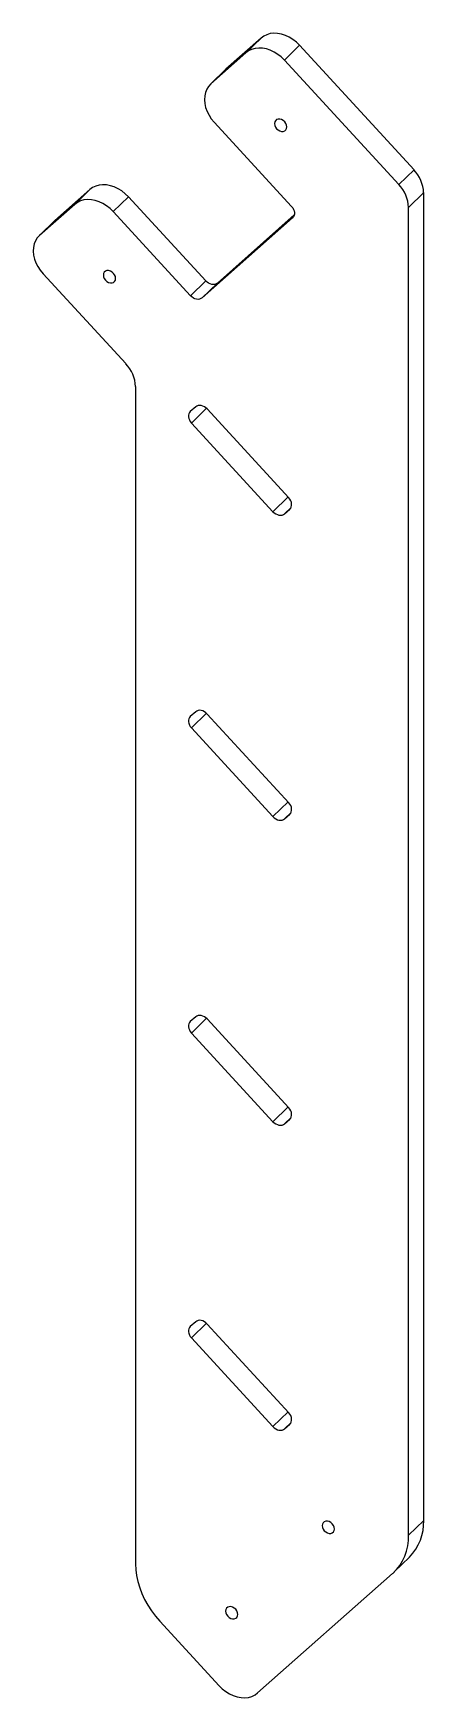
# Model space of a CAD drawing. Header units: millimetres. Extents: x -34966 to -34713, y 7849 to 8925.
import ezdxf

# ---------------------------------------------------------------- set-up
doc = ezdxf.new("R2010")
doc.units = ezdxf.units.MM

msp = doc.modelspace()

# ---------------------------------------------------------------- linework, layer by layer
at = {"color": 7, "linetype": 'Continuous', "lineweight": 25}
for p, q in [((-34818.7, 8921.6), (-34841.4, 8901.5)), ((-34828.5, 8912.1), (-34818.7, 8921.6)), ((-34828.5, 8912.1), (-34851.3, 8892)), ((-34803.6, 8907.4), (-34793.8, 8917)), ((-34719.6, 8836.5), (-34793.8, 8917)), ((-34841.9, 8901.1), (-34851.7, 8891.6)), ((-34851.3, 8892), (-34841.4, 8901.5)), ((-34841.4, 8901.5), (-34841.9, 8901.1)), ((-34729.4, 8826.9), (-34803.6, 8907.4)), ((-34849.1, 8867.2), (-34798.9, 8812.8)), ((-34729.4, 8826.9), (-34719.6, 8836.5)), ((-34929.6, 8823.7), (-34952.3, 8803.6)), ((-34939.4, 8814.1), (-34929.6, 8823.7)), ((-34939.4, 8814.1), (-34962.1, 8794.1)), ((-34914.4, 8809.5), (-34904.6, 8819)), ((-34854.5, 8764.6), (-34904.6, 8819)), ((-34723.1, 8812.1), (-34713.3, 8821.7)), ((-34723.1, 7953.9), (-34723.1, 8812.1)), ((-34713.3, 7963.5), (-34713.3, 8821.7)), ((-34952.7, 8803.2), (-34962.5, 8793.7)), ((-34962.1, 8794.1), (-34952.3, 8803.6)), ((-34952.3, 8803.6), (-34952.7, 8803.2)), ((-34864.3, 8755.1), (-34914.4, 8809.5)), ((-34798.3, 8805.4), (-34856.8, 8753.7)), ((-34797.2, 8807.3), (-34847, 8763.2)), ((-34798.3, 8805.4), (-34798, 8805.6)), ((-34959.9, 8769.3), (-34906.3, 8711.2)), ((-34864.3, 8755.1), (-34854.5, 8764.6)), ((-34856.8, 8753.7), (-34847, 8763.2)), ((-34900, 8696.3), (-34900, 7935.4)), ((-34861, 8683.3), (-34864.5, 8680.3)), ((-34863.8, 8672.8), (-34854.1, 8682.4)), ((-34863.8, 8672.8), (-34811, 8615.5)), ((-34800.7, 8624.5), (-34853.6, 8681.9)), ((-34811, 8615.5), (-34801.2, 8625)), ((-34803.5, 8614.1), (-34799.2, 8618.3)), ((-34803.5, 8614.1), (-34800.1, 8617.1)), ((-34800.1, 8617.1), (-34799.8, 8617.4)), ((-34861, 8486.1), (-34864.5, 8483.1)), ((-34863.8, 8475.7), (-34854.1, 8485.2)), ((-34800.7, 8427.4), (-34853.6, 8484.7)), ((-34863.8, 8475.7), (-34811, 8418.4)), ((-34811, 8418.4), (-34801.2, 8427.9)), ((-34803.5, 8417), (-34799.2, 8421.1)), ((-34803.5, 8417), (-34800.1, 8420)), ((-34800.1, 8420), (-34799.8, 8420.2)), ((-34861, 8289), (-34864.5, 8286)), ((-34863.8, 8278.5), (-34854.1, 8288.1)), ((-34800.7, 8230.2), (-34853.6, 8287.6)), ((-34863.8, 8278.5), (-34811, 8221.2)), ((-34811, 8221.2), (-34801.2, 8230.7)), ((-34803.5, 8219.8), (-34799.2, 8224)), ((-34803.5, 8219.8), (-34800.1, 8222.8)), ((-34800.1, 8222.8), (-34799.8, 8223.1)), ((-34861, 8091.8), (-34864.5, 8088.8)), ((-34863.8, 8081.4), (-34854.1, 8090.9)), ((-34800.7, 8033.1), (-34853.6, 8090.4)), ((-34863.8, 8081.4), (-34811, 8024.1)), ((-34811, 8024.1), (-34801.2, 8033.6)), ((-34803.5, 8022.7), (-34799.2, 8026.8)), ((-34800.1, 8025.7), (-34799.8, 8025.9)), ((-34803.5, 8022.7), (-34800.1, 8025.7)), ((-34723.1, 7953.9), (-34713.3, 7963.5)), ((-34732.4, 7930.2), (-34722.6, 7939.7)), ((-34820.9, 7852), (-34733.5, 7929.2)), ((-34884.2, 7898.3), (-34845.8, 7856.6))]:
    msp.add_line(p, q, dxfattribs=at)
at = {"color": 7, "linetype": 'Continuous', "lineweight": 25, "flags": 128}
for points in [[(-34793.8, 8917), (-34795.8, 8918.9), (-34798.1, 8920.7), (-34800.4, 8922.2), (-34802.9, 8923.3), (-34805.4, 8924.1), (-34808, 8924.6), (-34810.4, 8924.7), (-34812.8, 8924.5), (-34815, 8923.8), (-34817, 8922.9), (-34818.7, 8921.6)], [(-34803.6, 8907.4), (-34805.6, 8909.4), (-34807.9, 8911.1), (-34810.2, 8912.6), (-34812.7, 8913.7), (-34815.2, 8914.6), (-34817.8, 8915), (-34820.2, 8915.1), (-34822.6, 8914.9), (-34824.8, 8914.3), (-34826.8, 8913.3), (-34828.5, 8912.1)], [(-34851.3, 8892), (-34852.7, 8890.4), (-34853.9, 8888.5), (-34854.7, 8886.5), (-34855.2, 8884.2), (-34855.4, 8881.8), (-34855.2, 8879.3), (-34854.6, 8876.8), (-34853.7, 8874.2), (-34852.4, 8871.8), (-34850.9, 8869.4), (-34849.1, 8867.2)], [(-34802, 8864.2), (-34802.2, 8865.3), (-34802.7, 8866.4), (-34803.4, 8867.5), (-34804.4, 8868.3), (-34805.4, 8868.9), (-34806.6, 8869.2), (-34807.7, 8869.2), (-34808.6, 8868.9), (-34809.4, 8868.2), (-34809.8, 8867.4), (-34810, 8866.3), (-34809.8, 8865.2), (-34809.4, 8864.1), (-34808.6, 8863), (-34807.7, 8862.2), (-34806.6, 8861.6), (-34805.4, 8861.3), (-34804.4, 8861.3), (-34803.4, 8861.6), (-34802.7, 8862.3), (-34802.2, 8863.1), (-34802, 8864.2)], [(-34904.6, 8819), (-34906.7, 8821), (-34908.9, 8822.8), (-34911.3, 8824.2), (-34913.8, 8825.4), (-34916.3, 8826.2), (-34918.8, 8826.7), (-34921.3, 8826.8), (-34923.6, 8826.5), (-34925.8, 8825.9), (-34927.8, 8825), (-34929.6, 8823.7)], [(-34914.4, 8809.5), (-34916.5, 8811.5), (-34918.7, 8813.2), (-34921.1, 8814.7), (-34923.6, 8815.8), (-34926.1, 8816.7), (-34928.6, 8817.1), (-34931.1, 8817.2), (-34933.4, 8817), (-34935.6, 8816.4), (-34937.6, 8815.4), (-34939.4, 8814.1)], [(-34798.9, 8812.8), (-34798.2, 8811.9), (-34797.6, 8810.9), (-34797.3, 8809.9), (-34797.1, 8808.8), (-34797.1, 8807.8), (-34797.3, 8806.9), (-34797.7, 8806.1), (-34798.3, 8805.4)], [(-34962.1, 8794.1), (-34963.6, 8792.5), (-34964.8, 8790.6), (-34965.6, 8788.6), (-34966.1, 8786.3), (-34966.2, 8783.9), (-34966, 8781.4), (-34965.4, 8778.8), (-34964.5, 8776.3), (-34963.3, 8773.9), (-34961.7, 8771.5), (-34959.9, 8769.3)], [(-34912.9, 8766.3), (-34913, 8767.4), (-34913.5, 8768.5), (-34914.3, 8769.5), (-34915.2, 8770.4), (-34916.3, 8771), (-34917.4, 8771.3), (-34918.5, 8771.3), (-34919.5, 8771), (-34920.2, 8770.3), (-34920.7, 8769.5), (-34920.8, 8768.4), (-34920.7, 8767.3), (-34920.2, 8766.2), (-34919.5, 8765.1), (-34918.5, 8764.3), (-34917.4, 8763.7), (-34916.3, 8763.4), (-34915.2, 8763.4), (-34914.3, 8763.7), (-34913.5, 8764.3), (-34913, 8765.2), (-34912.9, 8766.3)], [(-34847, 8763.2), (-34847.8, 8762.7), (-34848.6, 8762.4), (-34849.6, 8762.3), (-34850.6, 8762.4), (-34851.7, 8762.7), (-34852.7, 8763.2), (-34853.7, 8763.8), (-34854.5, 8764.6)], [(-34856.8, 8753.7), (-34857.6, 8753.2), (-34858.5, 8752.9), (-34859.4, 8752.7), (-34860.4, 8752.8), (-34861.5, 8753.1), (-34862.5, 8753.6), (-34863.5, 8754.3), (-34864.3, 8755.1)], [(-34853.6, 8681.9), (-34854.4, 8682.7), (-34855.4, 8683.3), (-34856.4, 8683.8), (-34857.4, 8684.1), (-34858.5, 8684.2), (-34859.4, 8684.1), (-34860.3, 8683.8), (-34861, 8683.3)], [(-34864.5, 8680.3), (-34865, 8679.6), (-34865.5, 8678.8), (-34865.7, 8677.9), (-34865.7, 8676.8), (-34865.5, 8675.8), (-34865.1, 8674.8), (-34864.5, 8673.8), (-34863.8, 8672.8)], [(-34800.1, 8617.1), (-34799.5, 8617.8), (-34799.1, 8618.6), (-34798.9, 8619.5), (-34798.9, 8620.5), (-34799, 8621.6), (-34799.4, 8622.6), (-34800, 8623.6), (-34800.7, 8624.5)], [(-34811, 8615.5), (-34810.1, 8614.7), (-34809.1, 8614), (-34808.1, 8613.6), (-34807.1, 8613.3), (-34806.1, 8613.2), (-34805.1, 8613.3), (-34804.2, 8613.6), (-34803.5, 8614.1)], [(-34864.5, 8483.1), (-34865, 8482.4), (-34865.5, 8481.6), (-34865.7, 8480.7), (-34865.7, 8479.7), (-34865.5, 8478.7), (-34865.1, 8477.6), (-34864.5, 8476.6), (-34863.8, 8475.7)], [(-34853.6, 8484.7), (-34854.4, 8485.5), (-34855.4, 8486.2), (-34856.4, 8486.7), (-34857.4, 8487), (-34858.5, 8487.1), (-34859.4, 8487), (-34860.3, 8486.6), (-34861, 8486.1)], [(-34800.1, 8420), (-34799.5, 8420.6), (-34799.1, 8421.5), (-34798.9, 8422.4), (-34798.9, 8423.4), (-34799, 8424.4), (-34799.4, 8425.5), (-34800, 8426.5), (-34800.7, 8427.4)], [(-34811, 8418.4), (-34810.1, 8417.6), (-34809.1, 8416.9), (-34808.1, 8416.4), (-34807.1, 8416.1), (-34806.1, 8416), (-34805.1, 8416.1), (-34804.2, 8416.5), (-34803.5, 8417)], [(-34864.5, 8286), (-34865, 8285.3), (-34865.5, 8284.5), (-34865.7, 8283.6), (-34865.7, 8282.6), (-34865.5, 8281.5), (-34865.1, 8280.5), (-34864.5, 8279.5), (-34863.8, 8278.5)], [(-34853.6, 8287.6), (-34854.4, 8288.4), (-34855.4, 8289), (-34856.4, 8289.5), (-34857.4, 8289.8), (-34858.5, 8289.9), (-34859.4, 8289.8), (-34860.3, 8289.5), (-34861, 8289)], [(-34800.1, 8222.8), (-34799.5, 8223.5), (-34799.1, 8224.3), (-34798.9, 8225.2), (-34798.9, 8226.2), (-34799, 8227.3), (-34799.4, 8228.3), (-34800, 8229.3), (-34800.7, 8230.2)], [(-34811, 8221.2), (-34810.1, 8220.4), (-34809.1, 8219.8), (-34808.1, 8219.3), (-34807.1, 8219), (-34806.1, 8218.9), (-34805.1, 8219), (-34804.2, 8219.3), (-34803.5, 8219.8)], [(-34853.6, 8090.4), (-34854.4, 8091.2), (-34855.4, 8091.9), (-34856.4, 8092.4), (-34857.4, 8092.7), (-34858.5, 8092.8), (-34859.4, 8092.7), (-34860.3, 8092.3), (-34861, 8091.8)], [(-34864.5, 8088.8), (-34865, 8088.2), (-34865.5, 8087.3), (-34865.7, 8086.4), (-34865.7, 8085.4), (-34865.5, 8084.4), (-34865.1, 8083.3), (-34864.5, 8082.3), (-34863.8, 8081.4)], [(-34800.1, 8025.7), (-34799.5, 8026.4), (-34799.1, 8027.2), (-34798.9, 8028.1), (-34798.9, 8029.1), (-34799, 8030.1), (-34799.4, 8031.2), (-34800, 8032.2), (-34800.7, 8033.1)], [(-34811, 8024.1), (-34810.1, 8023.3), (-34809.1, 8022.6), (-34808.1, 8022.1), (-34807.1, 8021.8), (-34806.1, 8021.7), (-34805.1, 8021.8), (-34804.2, 8022.2), (-34803.5, 8022.7)], [(-34771.2, 7957.9), (-34771.4, 7959.1), (-34771.8, 7960.2), (-34772.6, 7961.2), (-34773.5, 7962.1), (-34774.6, 7962.7), (-34775.7, 7963), (-34776.8, 7963), (-34777.8, 7962.6), (-34778.5, 7962), (-34779, 7961.1), (-34779.2, 7960.1), (-34779, 7959), (-34778.5, 7957.8), (-34777.8, 7956.8), (-34776.8, 7956), (-34775.7, 7955.4), (-34774.6, 7955), (-34773.5, 7955.1), (-34772.6, 7955.4), (-34771.8, 7956), (-34771.4, 7956.9), (-34771.2, 7957.9)], [(-34900, 7935.4), (-34899.8, 7931.6), (-34899.3, 7927.8), (-34898.5, 7923.9), (-34897.3, 7920), (-34895.9, 7916.2), (-34894.1, 7912.4), (-34892, 7908.7), (-34889.7, 7905.1), (-34887.1, 7901.6), (-34884.2, 7898.3)], [(-34833.7, 7902.7), (-34833.9, 7903.8), (-34834.4, 7905), (-34835.1, 7906), (-34836.1, 7906.8), (-34837.1, 7907.5), (-34838.3, 7907.8), (-34839.4, 7907.7), (-34840.3, 7907.4), (-34841.1, 7906.8), (-34841.5, 7905.9), (-34841.7, 7904.9), (-34841.5, 7903.7), (-34841.1, 7902.6), (-34840.3, 7901.6), (-34839.4, 7900.7), (-34838.3, 7900.1), (-34837.1, 7899.8), (-34836.1, 7899.8), (-34835.1, 7900.2), (-34834.4, 7900.8), (-34833.9, 7901.7), (-34833.7, 7902.7)], [(-34845.8, 7856.6), (-34843.8, 7854.6), (-34841.5, 7852.9), (-34839.2, 7851.4), (-34836.7, 7850.3), (-34834.2, 7849.5), (-34831.6, 7849), (-34829.2, 7848.9), (-34826.8, 7849.1), (-34824.6, 7849.7), (-34822.6, 7850.7), (-34820.9, 7852)]]:
    msp.add_lwpolyline(points, dxfattribs=at)
at = {"color": 7, "linetype": 'Continuous', "lineweight": 25}
for centre, radius, start, end in [((-34735.9, 8820.8), 22.5, 2.0725, 44.0264), ((-34745.7, 8811.3), 22.5, 2.0725, 44.0264), ((-34922.5, 8695.5), 22.5, 2.0725, 44.0264), ((-34745.8, 7962.5), 32.5, 315.5302, 1.7355), ((-34755.4, 7952.9), 32.3, 312.8013, 1.8066)]:
    msp.add_arc(centre, radius, start, end, dxfattribs=at)

doc.saveas('drawing.dxf')
